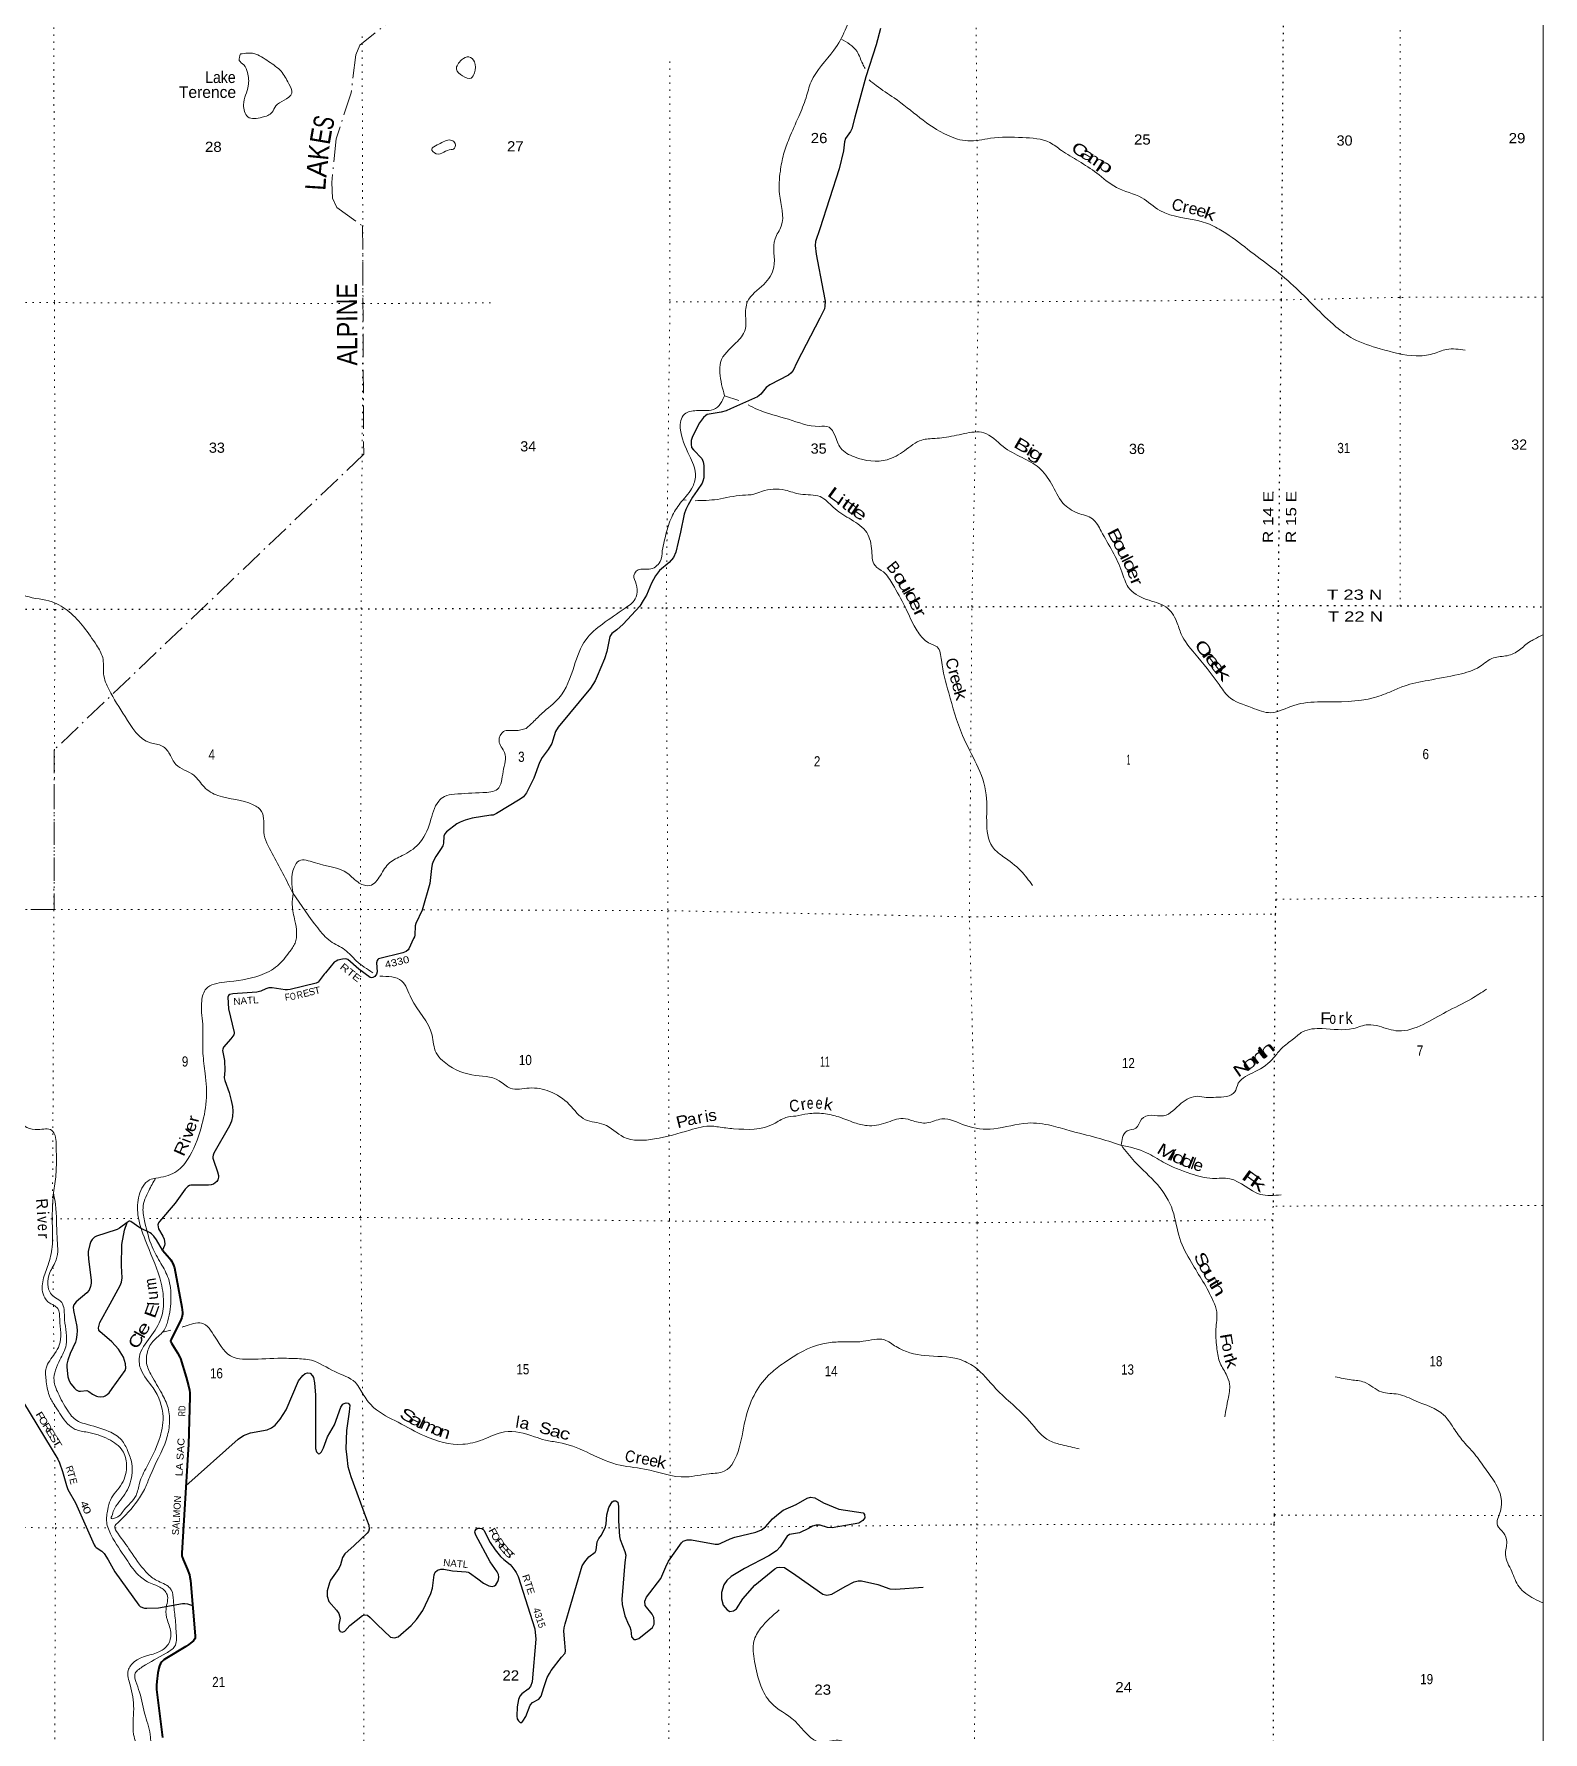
# Model space of a CAD drawing. Header units: feet. Extents: x -252966 to 4, y -183309 to 1368.
# Drawn here: x -25893 to 0, y -44032 to -14886 of the extents above; entities that cross this region are included whole.
import ezdxf
from ezdxf.enums import TextEntityAlignment as Align

# ---------------------------------------------------------------- set-up
doc = ezdxf.new("R2010")
doc.units = ezdxf.units.FT
doc.header["$LTSCALE"] = 80
doc.linetypes.add('DOT_DASHED', pattern=[7.7, 5, -1.2, 0.3, -1.2])
doc.linetypes.add('DOTTED', pattern=[1.5, 0.3, -1.2])
for name, color, linetype, lineweight in [('26', 7, 'Continuous', 40), ('27', 7, 'Continuous', 13), ('29', 7, 'Continuous', 25), ('30', 7, 'Continuous', 35), ('39', 7, 'Continuous', 13), ('4', 7, 'Continuous', 13), ('41', 7, 'Continuous', 13), ('44', 7, 'DOT_DASHED', 13), ('6', 7, 'DOTTED', 25), ('7', 7, 'DOTTED', 13)]:
    doc.layers.add(name, color=color, linetype=linetype, lineweight=lineweight)

msp = doc.modelspace()

# ---------------------------------------------------------------- linework, layer by layer
at = {"layer": '26'}
msp.add_lwpolyline([(-23688.01, -35763.44), (-23567.63, -35896.27), (-23544.92, -35925.1), (-23526.88, -35954.44), (-23516.74, -35977.62), (-23498.68, -36019.89), (-23484.02, -36064.72), (-23356.61, -36739.13), (-23346.13, -36833.91), (-23344.76, -36857.71), (-23349.27, -36885.92), (-23356.04, -36914.13), (-23370.08, -36944.22), (-23538.66, -37291.69), (-23545.49, -37305.69), (-23549.44, -37319.79), (-23549.44, -37326.56), (-23545.78, -37336.45), (-23535.72, -37356.15), (-23486.77, -37433.45), (-23427.97, -37522.99), (-23389.59, -37595.41), (-23381.33, -37618.36), (-23282.22, -37942.06), (-23242.48, -38089.66), (-23225.52, -38164.69), (-23218.75, -38209.82), (-23217.54, -38281.3), (-23241.22, -39098.15), (-23254.12, -39269.04), (-23356.77, -40964.23), (-23356.33, -40995.81), (-23355.2, -41011.61), (-23350.69, -41025.15), (-23334.4, -41069.27), (-23264.72, -41229.44), (-23225.52, -41334.33), (-23217.62, -41373.82), (-23209.78, -41429.62), (-23125.17, -42381.11), (-23129.1, -42415.87), (-23133.61, -42432.8), (-23143.76, -42449.73), (-23158.42, -42466.65), (-23177.15, -42484.93), (-23235.1, -42528.71), (-23288.99, -42563.6), (-23621.89, -42761.42), (-23663.06, -42789.93), (-23677.72, -42803.47), (-23699.15, -42826.04), (-23719.98, -42858.44), (-23737.49, -42893.74), (-23751.02, -42934.36), (-23757.79, -42962.57), (-23766.83, -43016.69), (-23787.37, -43163.29), (-23791.62, -43227.74), (-23789.72, -43304.16), (-23690.84, -44123.03)], dxfattribs=at)
at = {"layer": '29'}
for points in [[(-11366.38, -14790.13), (-11443.57, -15075.62), (-11619.98, -15620.56), (-11805.99, -16316.18), (-11858, -16514.22), (-11885.28, -16561.51), (-11968.88, -16680.31), (-11983.66, -16737.32), (-12004.3, -16893.34), (-12077.44, -17198.9), (-12411.14, -18229.46)], [(-12411.14, -18229.46), (-12481.79, -18447.65), (-12490.37, -18518.06), (-12469.26, -18664.53), (-12349.83, -19292.76), (-12320.11, -19471.29), (-12323.19, -19557.79), (-12330.25, -19603.12), (-12408.56, -19766.99), (-12806.16, -20523.63), (-12869.39, -20661.83), (-12905.87, -20710.5), (-12949.43, -20745.08), (-13268.67, -20907.23), (-13330.43, -20955.34), (-13418.66, -21069.49), (-13477.84, -21116.55), (-13940.75, -21319.07), (-14018.61, -21353.43), (-14102.4, -21377.9), (-14340.01, -21418.93), (-14363.17, -21434.56), (-14407.76, -21467.01), (-14471.49, -21557.99), (-14596.75, -21793.44), (-14618.55, -21864.53), (-14618.55, -21929.43), (-14610.44, -21982.16), (-14578.19, -22024.36), (-14434, -22170.46), (-14409.79, -22227.57), (-14399.74, -22290.84), (-14401.68, -22503.4), (-14413.84, -22564.24), (-14428.93, -22598.25), (-14512.51, -22723.08), (-14596.12, -22837.87), (-14669.69, -22970.7), (-14707.73, -23048.97), (-14735.21, -23129.61), (-14800.35, -23439.16), (-14877.98, -23783.17), (-14921.11, -23873.43)], [(-14921.11, -23873.43), (-14992.8, -23958.05), (-15158.25, -24095.22), (-15230.65, -24184.74), (-15299.54, -24310.64), (-15382.91, -24519.83), (-15439.42, -24612.68), (-15498.3, -24705.03), (-15781.17, -25015.36), (-15892.78, -25114.18), (-15976.54, -25178.54), (-16012.34, -25229.1), (-16065.63, -25484.38), (-16102.2, -25612.57), (-16230.35, -25910.78), (-16264.35, -25989.81), (-16345.69, -26116.06), (-16898.75, -26782.82), (-16943.09, -26857.35), (-16988.66, -27006.15), (-17008.19, -27066.76), (-17072.15, -27167.13), (-17174.4, -27306.08), (-17217.41, -27388.59), (-17316.61, -27658.09), (-17443.82, -27909.61), (-17496.66, -27977.4), (-17553.4, -28020.48), (-17954.73, -28265.4), (-18015.53, -28293.79), (-18052.09, -28297.44), (-18375.56, -28348.82), (-18495.89, -28381), (-18581.02, -28413.45), (-18638.99, -28442.16), (-18816.13, -28579.76), (-18844.51, -28616.27), (-18860.18, -28657.87), (-18864.78, -28774.47), (-18876.94, -28823.14), (-18915.54, -28883.03), (-18998.55, -29005.68), (-19038.9, -29078.3), (-19059.35, -29135.48), (-19074.52, -29208.98), (-19099.84, -29466.16), (-19234.52, -29924.59), (-19340.08, -30152.6), (-19351.7, -30194.16), (-19360.35, -30353.39), (-19366.43, -30383.81), (-19381.12, -30409.17), (-19463.14, -30590.22), (-19475.3, -30608.47), (-19505.7, -30632.81), (-19566.26, -30658.9), (-19981.49, -30760.82), (-19994.75, -30771.19), (-20006.91, -30791.48), (-20015.28, -30829.23), (-20006.9, -30983.86), (-20015.02, -31022.69), (-20045.42, -31061.22), (-20077.85, -31083.53), (-20102.18, -31089.62), (-20124.5, -31082.7), (-20320.62, -30940.8), (-20508.57, -30774.24), (-20544.79, -30762.85), (-20597.75, -30764.1), (-20676.79, -30782.35), (-20709.23, -30798.58), (-20740.4, -30819.8), (-20889.76, -31001.1), (-20911.95, -31025.8)], [(-20911.95, -31025.8), (-21000.08, -31140.32), (-21016.29, -31158.58), (-21049.12, -31178.43), (-21499.7, -31287.37), (-21542.26, -31295.48), (-21586.16, -31292.84), (-21805.75, -31256.95), (-21863.91, -31257.69), (-21917.23, -31273.17), (-22002.36, -31313.74), (-22069.47, -31330.74), (-22480.88, -31360.34), (-22532.38, -31373.57), (-22554.67, -31389.8), (-22568.63, -31416.89), (-22556.13, -31621.72), (-22459.24, -32023.07), (-22458.4, -32047.94), (-22464.48, -32066.2), (-22514.89, -32135.75), (-22638.79, -32277.12), (-22655, -32309.57), (-22658.21, -32333.1), (-22623.82, -32507.72), (-22621.39, -32678.44), (-22629.68, -32801.41), (-22620.96, -32849.16), (-22546.54, -33053.76), (-22509.09, -33191.83), (-22488.82, -33297.29), (-22481.81, -33376.9), (-22488.82, -33467.66), (-22505.03, -33544.73), (-22537.11, -33626.15), (-22809.58, -34099.14), (-22821.23, -34132.91), (-22825.29, -34157.25), (-22823.26, -34183.61), (-22815.28, -34217.66), (-22742.87, -34416.24), (-22730.03, -34477.7), (-22730.03, -34506.09), (-22738.13, -34556.8), (-22758.43, -34583.01), (-22813.13, -34625.75), (-22855.69, -34641.98), (-22900.09, -34645.78), (-23199.72, -34646.86), (-23226.6, -34652.12), (-23252.95, -34668.35), (-23297.43, -34713.5), (-23470.61, -34953.14), (-23741.48, -35267.44), (-23755.61, -35293.03), (-23765.74, -35325.48), (-23763.72, -35359.96), (-23755.15, -35394.03), (-23682.92, -35520.3), (-23660.35, -35574.95), (-23650.63, -35650.74), (-23652.24, -35678.38), (-23688.01, -35763.44)], [(-23688.01, -35763.44), (-23792.63, -35582.96), (-23836.68, -35522.21), (-23874.78, -35480.83), (-23899.52, -35463.4), (-24074.79, -35379.11), (-24231.92, -35268.69), (-24246.1, -35262.61), (-24258.85, -35263.28), (-24292.76, -35283.49)], [(-23286.81, -39808.81), (-22391.76, -39002.44), (-22295.74, -38941.27), (-22176.28, -38899.23), (-21894.77, -38845.99), (-21817.4, -38811.47), (-21756.59, -38766.85), (-21669.5, -38664.41), (-21566.04, -38501.35), (-21355.55, -38004.49), (-21282.31, -37910.95), (-21237.72, -37878.5), (-21202.09, -37865.35), (-21152.59, -37874.45), (-21112.05, -37919.07), (-21099.89, -37947.46), (-21079.81, -38037.64), (-21063.3, -38248.47), (-21061.37, -39014.31)], [(-26189.09, -38188.62), (-25483.05, -39349.01), (-25456.63, -39410.79), (-25402.62, -39557.61), (-25338.09, -39800.41), (-25314.75, -39869.16), (-25179.54, -40099.1), (-24858.71, -40820.39), (-24841.48, -40849.79), (-24826.05, -40865.08), (-24728.01, -40929), (-24712.77, -40944.11), (-24688.45, -40970.47), (-24617.78, -41075.23), (-24507.39, -41283.72), (-24094.46, -41854.66), (-24072.29, -41875.05), (-24029.72, -41895.33), (-23997.29, -41903.44), (-23954.51, -41906.37), (-23756.77, -41899.63), (-23345.67, -41825.36), (-23303.51, -41827.7), (-23260.54, -41833.48), (-23171.5, -41860.15)], [(-21061.37, -39014.31), (-21060.99, -39166.36), (-21043.14, -39221.16), (-21010.83, -39254.55), (-20986.38, -39249.56), (-20962.06, -39225.22), (-20927.19, -39155.83), (-20855.76, -38964.77), (-20738.42, -38757.47), (-20625.32, -38457.79), (-20593.17, -38405.83), (-20568.85, -38393.66), (-20536.42, -38381.49), (-20501.65, -38385.04), (-20471.56, -38422.06), (-20487.29, -38535.62), (-20528.43, -38859.14), (-20540.47, -39168.43), (-20527.29, -39313.06), (-20508.04, -39472.66), (-20456.53, -39648.23), (-20185.66, -40379.22)], [(-18279.03, -41403.47), (-18178.75, -41475.81), (-18089.98, -41523.16), (-18058.57, -41530.26), (-18030.8, -41531.51), (-17991.69, -41520.12), (-17968.37, -41502.88), (-17935.12, -41448.82), (-17920.75, -41412.63), (-17919.73, -41373.07), (-17924.8, -41327.44), (-17943.53, -41284.15), (-18063.82, -41109.84), (-18312.66, -40652.8), (-18329.16, -40602.37), (-18325.11, -40578.03), (-18306.92, -40552.35), (-18276.46, -40533.41), (-18244.03, -40531.38), (-18211.6, -40537.47), (-18191.07, -40549.92), (-18177.15, -40567.89), (-18064.65, -40780.45), (-17980.54, -40902.54), (-17888.27, -41016.82), (-17830.55, -41068.85), (-17725.16, -41156.07), (-17694.08, -41188.85), (-17644.08, -41257.47), (-17621.79, -41296.01), (-17587.77, -41365.22), (-17297.87, -42259.97), (-17283.44, -42440.69), (-17343.53, -43167.99), (-17375.29, -43248.44), (-17414.03, -43294.79), (-17522.78, -43377.52), (-17555.91, -43416.48), (-17580.23, -43473.27), (-17604.13, -43596.74), (-17608.61, -43761.28), (-17601.61, -43803.61), (-17580.23, -43842.4), (-17549.51, -43867.7), (-17523.48, -43866.74), (-17503.21, -43846.46), (-17455.89, -43762.91), (-17380.47, -43571.83), (-17341.06, -43526.01), (-17230.91, -43468.86), (-17191.08, -43416.48), (-17147.52, -43269.71), (-17085.68, -43096.03), (-17050.25, -43028.34), (-17020.82, -42974.34), (-16841.21, -42746.39), (-16781.65, -42678.22), (-16775.56, -42639.71), (-16785.91, -42499.15), (-16800.38, -42302.36), (-16797.86, -42244.19), (-16777.6, -42175.23), (-16485.6, -41180.47), (-16441.14, -41112.46), (-16370.13, -41025.4), (-16262.78, -40942.09), (-16248.58, -40908.47), (-16226.95, -40769.8), (-16201.97, -40710.87), (-16157.33, -40655.07), (-16087.78, -40510.2), (-16076.31, -40459.38), (-16062.33, -40303.23), (-16031.72, -40179.49), (-15974.96, -40082.14), (-15942.53, -40065.91), (-15907.12, -40065.67), (-15877.68, -40086.19), (-15862.93, -40161.92), (-15866.31, -40408.98), (-15845.25, -40674.37), (-15833.54, -40728.21), (-15753.13, -40930.78), (-15739.85, -40998.88), (-15752.65, -41123.6), (-15799.78, -41690.06)], [(-15051.33, -41197.4), (-15004.1, -41098.26), (-14785.2, -40785.92), (-14752.81, -40758.46), (-14687.91, -40733.19), (-14611.05, -40733.85), (-14205.51, -40806.2), (-14148.76, -40806.2), (-14109.52, -40792.3), (-13947.92, -40715.39), (-13865, -40684.51), (-13506.24, -40601.36), (-13408.97, -40562.81), (-13340.04, -40508.06), (-13221.67, -40375.34), (-13121.13, -40284.96), (-13038.28, -40226.05), (-12812.8, -40128.82), (-12626.58, -40017.24), (-12567.43, -39999.39), (-12492.81, -40013.18), (-12343.46, -40099.01), (-12085.51, -40206.54), (-11665.87, -40267.29), (-11641.52, -40297.13), (-11635.69, -40353.55), (-11669.9, -40402.6), (-11741.32, -40448.33), (-12196.88, -40528.34), (-12278.48, -40518.56), (-12403.62, -40479.67), (-12472.34, -40479.09), (-12533.34, -40495.89), (-12602.04, -40535.79), (-12755.65, -40612.67), (-12931.36, -40643.43), (-12967.09, -40670.32), (-13088.64, -40852.89), (-13153.56, -40921.81), (-13284, -41010.26), (-13700.94, -41222.65), (-13932.31, -41362.08), (-14004.85, -41428.86), (-14057.79, -41505.13), (-14094.03, -41635.74), (-14099.14, -41744.3), (-14065.65, -41854.78), (-14000.78, -41936.76), (-13954.17, -41962.28), (-13888.87, -41954.43), (-13838.64, -41915.63), (-13729.59, -41744.97), (-13524.43, -41513.25), (-13183.57, -41228.82), (-13143.43, -41207.79), (-13096.81, -41201.7), (-13015.83, -41210.14), (-12819.74, -41342), (-12357.5, -41665.71), (-12288.09, -41682.39), (-12201.69, -41667.16), (-11976.31, -41531.77), (-11821.91, -41455.23), (-11753, -41434.95), (-11694.9, -41434.35), (-11411.09, -41499.61), (-11205.74, -41576.92), (-11113.25, -41580.88), (-10633.94, -41545.01)], [(-20185.66, -40379.22), (-20148.82, -40478.65), (-20141.18, -40549.63), (-20151.31, -40588.17), (-20176.43, -40619.35), (-20397.63, -40829.03), (-20560.74, -40973.52), (-20598.86, -41034.63), (-20633.7, -41160.12), (-20662.31, -41223.65), (-20803.96, -41423.78), (-20823.48, -41473.29), (-20860.71, -41610.37), (-20864.77, -41699.61), (-20832.67, -41788.66), (-20700.45, -41942.84), (-20662.08, -41999.79), (-20642.18, -42077.2), (-20659.87, -42193.76), (-20662.08, -42267.51), (-20637.61, -42308.17), (-20601.27, -42320.24), (-20560.74, -42299.96), (-20476.07, -42205.15), (-20254.78, -42031.62), (-20224.28, -42020.07), (-20171.58, -42028.18), (-20124.86, -42063.29), (-20004.7, -42187.38), (-19774.44, -42401.46), (-19705.4, -42417.59), (-19642.61, -42398.98), (-19419.39, -42201.34), (-19332.46, -42101.2), (-19218.28, -41945.53), (-19083.18, -41655.82), (-19056.8, -41561.7), (-19028.05, -41336.26), (-19008.16, -41285.86), (-18967.62, -41253.41), (-18910.87, -41237.19), (-18860.51, -41235.23), (-18712.62, -41264.83), (-18476.88, -41280.05), (-18444.69, -41287.91), (-18422.39, -41300.06), (-18279.03, -41403.47)], [(-15799.78, -41690.06), (-15804.71, -41749.31), (-15798.78, -41842.82), (-15752.34, -42039.49), (-15690.05, -42187.89), (-15668.91, -42225.94), (-15649.86, -42284.16), (-15639.58, -42398.6), (-15600, -42440.92), (-15567.57, -42444.98), (-15517.66, -42426.28), (-15278.43, -42238.63), (-15251.38, -42181.32), (-15251.38, -42132.64), (-15259.48, -42063.68), (-15285, -42007.67), (-15407.22, -41861.49), (-15413.53, -41787.85), (-15385.61, -41718.81), (-15138.72, -41396.55), (-15051.33, -41197.4)]]:
    msp.add_lwpolyline(points, dxfattribs=at)
msp.add_lwpolyline([(-24292.76, -35283.49), (-24423.96, -35381.76), (-24463.48, -35404.07), (-24484.2, -35412.73), (-24819.51, -35518.38), (-24857.7, -35539.96), (-24892.16, -35576.47), (-24916.48, -35615), (-24937.01, -35661.41), (-24963.1, -35783.34), (-24965.13, -35817.82), (-24960.34, -35916.57), (-24911.5, -36273.91), (-24912.42, -36328.93), (-24924.58, -36385.72), (-24944.85, -36446.56), (-24986.85, -36493.11), (-25171.85, -36645.32), (-25208.06, -36698.78), (-25220.5, -36738.62), (-25217.8, -36799.24), (-25157.18, -37072.18), (-25151.58, -37148.31), (-25155.64, -37213.21), (-25167.8, -37294.34), (-25178.49, -37339.39), (-25273.88, -37532.55), (-25313.73, -37647.24), (-25329.95, -37720.26), (-25329.21, -37771.77), (-25312.72, -37934.23), (-25289.41, -38004.2), (-25258.59, -38054.71), (-25198.2, -38131.98), (-25166.78, -38159.36), (-25122.44, -38178.75), (-25095.84, -38183.7), (-24986.63, -38172.24), (-24954.98, -38184.71), (-24886.6, -38232.13), (-24820.19, -38264.83), (-24795.87, -38274.97), (-24756.65, -38277.86), (-24695.54, -38273.95), (-24670.2, -38262.8), (-24634.74, -38237.45), (-24601.29, -38208.04), (-24549.26, -38136.51), (-24330.31, -37826.41), (-24316.52, -37785.16), (-24320.57, -37712.14), (-24358.85, -37599.55), (-24444.21, -37462.68), (-24557.27, -37333.13), (-24765.46, -37155.13), (-24778.64, -37136.14), (-24786.75, -37091.52), (-24761.85, -37002.47), (-24588.87, -36684.5), (-24413.81, -36369.49), (-24392.06, -36308.19), (-24381.38, -36235.63), (-24392.75, -36031.02), (-24383.69, -35663.43), (-24338.37, -35416.22)], close=True, dxfattribs=at)
at = {"layer": '39'}
for p, q in [((-14044.92, -21096.03), (-13798.15, -21177.86)), ((-14756.27, -22883.36), (-14701.1, -22887.26)), ((-23682.54, -37170.67), (-23542.54, -37132.42))]:
    msp.add_line(p, q, dxfattribs=at)
for points in [[(-14064.67, 0.05), (-14125.17, -198.76), (-14112.77, -353.75), (-13900.86, -753.94), (-13659.39, -892.35), (-13464.16, -1024.81), (-13317.01, -1223.82), (-13169.97, -1374.5), (-13193.48, -1648.35), (-13231.35, -1791.37), (-13118.72, -1831.4), (-13014.21, -1833.19), (-12931.21, -2106.82), (-12995.12, -2286.13), (-12998.88, -2404.92), (-12925.94, -2674.54), (-12961.25, -3067.2), (-13030.73, -3453.89), (-12931.76, -3679.16), (-12698.43, -3769.27), (-12429.1, -3784.81), (-12181.77, -3846.7), (-12050.99, -3912.87), (-12004.55, -4009.41), (-11985.77, -4323.43), (-11934.82, -4643.43), (-11817.78, -4862.63), (-11780.93, -5166.55), (-11806.49, -5424.3), (-11633.27, -5599.09), (-11522.44, -5731.73), (-11391.52, -5862.32), (-11311, -5922.55), (-11387.2, -5999.21), (-11469.4, -6087.96), (-11414.5, -6379.77), (-11273.21, -6657.3), (-11061.92, -6779.66), (-11039.51, -6916.52), (-11133.51, -7120.05), (-11245.54, -7355.84), (-11448.12, -7535.44), (-11516.11, -7692.61), (-11483.05, -8101.23), (-11311.03, -8642.43), (-11209.75, -9004.61), (-11022.23, -9284.05), (-10858.61, -9662.2), (-10709.2, -9975.95), (-10783.08, -10193.54), (-11025.74, -10425.57), (-11143.9, -10613.05), (-11161.58, -10796.29), (-10977.63, -11279.08), (-10930.88, -11518.56), (-11163.11, -11925.72), (-11357.54, -12159.66), (-11690.68, -12373.77), (-11818.74, -12629.72), (-11776.2, -12782.63), (-11665.08, -13046.13), (-11676.95, -13130.72), (-11658.55, -13275.63), (-11708.26, -13515.31), (-11687.66, -13744.78), (-11765.09, -14175.77), (-11974.68, -14820.45), (-12166.86, -15165.12), (-12559.57, -15707.5), (-12645.38, -15981.48), (-12771.28, -16301.85), (-12935.25, -16680.68), (-13031.12, -16950.66), (-13086.75, -17240.68), (-13101.96, -17635.31), (-13070.6, -18186.87), (-13176.64, -18400.5), (-13197.67, -18889.76), (-13369.85, -19186.07), (-13650.56, -19480.59), (-13682.16, -19732.31), (-13691.7, -19963.85), (-13847.96, -20189.66), (-14112.51, -20522.4), (-14124.17, -20701.6), (-14044.92, -21096.03)], [(-12049.07, -14967.81), (-11770.89, -15188.45), (-11673.96, -15399.63), (-11630.35, -15478.74)], [(-22347.94, -15228.73), (-22118.85, -15222.21), (-21867.33, -15358.58), (-21651.92, -15527.24), (-21520.82, -15740.37), (-21470.22, -15901.33), (-21600.59, -16022.39), (-21743.06, -16119.33), (-21809.14, -16230.19), (-21979.77, -16317.12), (-22222.97, -16309.58), (-22297.79, -16100.36), (-22216.1, -15776.05), (-22228.67, -15546.57), (-22293.26, -15417.86), (-22369.81, -15339.5), (-22347.94, -15228.73)], [(-18333.82, -15552.5), (-18334.23, -15367.28), (-18430.9, -15276.89), (-18555.38, -15331.51), (-18643.45, -15492.75), (-18538.7, -15605.28), (-18393.92, -15643.22), (-18333.82, -15552.5)], [(-11561.74, -15675.24), (-11440.01, -15773.6), (-11134.07, -15984.35), (-10220.24, -16624.66), (-9872.35, -16720.57), (-9482.56, -16677.47), (-8931.93, -16664.24), (-8461.46, -16751.84), (-8264.21, -16884.3), (-7966.37, -17070.91), (-7658.43, -17273.6), (-7320.25, -17520.52), (-6885.76, -17698.79), (-6575.79, -17915.57), (-5829.74, -18115.33), (-5556.16, -18235.55), (-5119.37, -18542.66), (-4281.86, -19207.29), (-3552.79, -19910.39), (-3256.91, -20117.14), (-2792.29, -20289.3), (-2179.05, -20410.83), (-1895.76, -20378.02), (-1652.75, -20301.01), (-1335.19, -20314.43)], [(-18922.01, -16763.69), (-18721.15, -16712.94), (-18666.77, -16767.18), (-18694.69, -16863.88), (-18732.87, -16867.98), (-18863.4, -16914.56), (-18993.97, -16941.01), (-19066.5, -16858.62), (-19030.41, -16822.3), (-18922.01, -16763.69)], [(-15112.25, -23753.74), (-15038.6, -23431.46), (-14934.73, -23145.36), (-14782.5, -22913.52), (-14590.14, -22655.43), (-14542.38, -22437.9), (-14645.57, -22126.06), (-14803.37, -21653.28), (-14793.61, -21520.38), (-14731.55, -21413.55), (-14524.68, -21350.71), (-14199.19, -21313.79), (-14090.93, -21194.78), (-14044.92, -21096.03)], [(-13636.85, -21251.8), (-13479.67, -21330.4), (-12946.72, -21500.41), (-12417.9, -21622.11), (-12251.06, -21637.86), (-12154.3, -21770.53), (-12051.31, -21995.8), (-11813.83, -22146.3), (-11255.02, -22193.44), (-10955.92, -22039.81), (-10658.88, -21855.98), (-10431.85, -21827.32), (-10281.15, -21812.91), (-9929.6, -21745.74), (-9596.02, -21730.95), (-9265.91, -21965.81), (-8935.89, -22158.39), (-8648.11, -22332.93), (-8436.49, -22606.29), (-8236.8, -22938.06), (-7983.19, -23110.67), (-7731.76, -23208.79), (-7580.56, -23421.87), (-7225.31, -24119.72), (-7116.22, -24379.2), (-6804.24, -24591.95), (-6474.37, -24718.1), (-6286.91, -24971.37), (-6208.05, -25186.62), (-5978.22, -25516.31), (-5559.02, -26050.96), (-5397.79, -26255.97), (-4991.39, -26452.42), (-4669.65, -26536.3), (-4276.03, -26410.65), (-3807.89, -26351.29), (-2889.62, -26274.87), (-2594.43, -26165.54), (-2383.61, -26078.53), (-1971.83, -25981.03), (-1449.53, -25879.27), (-1082.05, -25743.62), (-849.25, -25594.15), (-614.19, -25557.42), (-405.4, -25458.33), (-222.83, -25315.01), (-148.56, -25274.59), (-1.86, -25198.44)], [(-29151.75, -22174.62), (-28990.69, -22232.62), (-28715.27, -22272.31), (-28514, -22408.79), (-28280.11, -22756.59), (-27977.93, -23084.12), (-27373.86, -23604.28), (-26756.08, -23967.38), (-26590.99, -24101.92), (-26309.03, -24373.12), (-26033.34, -24533.6), (-25580.94, -24633.31), (-25291.16, -24803.83), (-24819.62, -25378.63), (-24714.65, -25589.8), (-24697.95, -25869.61), (-24604.9, -26143.21), (-24330.58, -26599.64), (-23895.48, -27053.72), (-23692.38, -27107.66), (-23565.46, -27244.29), (-23458.55, -27423.25), (-23150.65, -27609.83), (-22973.36, -27810.78), (-22735.88, -27959.27), (-22130.61, -28115.03), (-21987.67, -28231.5), (-21948.7, -28587.76), (-21805.2, -28951.86), (-21447.97, -29639.64)], [(-14550.74, -22897.23), (-14167.61, -22873.98), (-13735.68, -22802.61), (-13538.77, -22786.1), (-13408.24, -22737.5), (-13004.33, -22716.53), (-12742.92, -22784.43), (-12403.18, -22828.01), (-12177.69, -23010.74), (-11907.97, -23199.42), (-11628.15, -23412.24), (-11520.96, -23720.04), (-11462.04, -24011.83), (-11319.11, -24120.25), (-11157.85, -24335.33), (-10948.01, -24715.39), (-10790.52, -25045.23), (-10641.33, -25258.32), (-10542.68, -25338.65), (-10395.82, -25406.79), (-10322.96, -25636.15), (-10197.13, -26193.55), (-9960.38, -26927.89), (-9554.17, -27947.75), (-9409.42, -28883.6), (-9266.47, -29002.09), (-8960.44, -29251.09), (-8760.93, -29500.31)], [(-17449.44, -26805.35), (-17334.53, -26701.75), (-17176.1, -26546.4), (-16887.28, -26286.09), (-16625.21, -25737.94), (-16421.23, -25278.49), (-16138.45, -25014.16), (-15751.17, -24743.58), (-15578.68, -24584.17), (-15587.46, -24249.99), (-15601.6, -24215.79), (-15525.52, -24084.77), (-15336.63, -24074.31), (-15148.88, -23943.03), (-15112.25, -23753.74)], [(-21448.07, -29641.04), (-21430.86, -29194.68), (-21342.69, -29077.72), (-21083.37, -29109.39), (-20510.19, -29295.42), (-20310.86, -29460.09), (-20131.9, -29504.01), (-19949.4, -29330.48), (-19793.12, -29114.74), (-19574.34, -28989.46), (-19295.42, -28793.59), (-19095.28, -28412.67), (-18949.36, -28056.02), (-18851.06, -27975.28), (-18678.31, -27936.67), (-18192.03, -27907.47), (-17938.93, -27850.57), (-17843.13, -27546.37), (-17819.73, -27220.17), (-17912.63, -27017.03), (-17834.6, -26859.83), (-17631.65, -26843.3), (-17449.44, -26805.35)], [(-21447.97, -29639.64), (-21461.61, -29830.92), (-21414.78, -30108.65), (-21413.94, -30489.15), (-21512.06, -30648.41), (-21714.54, -30878.34), (-22015.63, -31046.07), (-22624.31, -31162.1), (-22937.58, -31273.48), (-23015.51, -31481.01), (-22998.55, -31879.6), (-22993.42, -32382.9), (-22956.48, -32731.11), (-22937.36, -33200.16), (-23026.77, -33663.39), (-23258.7, -34207.45), (-23475.26, -34427.35), (-23800.62, -34524.66)], [(-21448.04, -29640.56), (-21024.62, -30230.64), (-20805.06, -30457.68), (-20557.54, -30606.14), (-20362.19, -30792.96), (-20077.63, -30998.93)], [(-19960.89, -31060.12), (-19587.69, -31137.62), (-19422.23, -31435.23), (-19061.09, -32070.66), (-18994.11, -32372.5), (-18883.27, -32507.16), (-18378.3, -32751.72), (-17909.81, -32853.41), (-17720.61, -32981.86), (-17395.04, -32979.16), (-17047.24, -33036.82), (-16709.11, -33259.58), (-16429.18, -33522.73), (-16115.49, -33602.6), (-15775.37, -33819.32), (-15244.73, -33852.43), (-14640.14, -33700.17), (-14252.41, -33632.92), (-14149.89, -33646.8), (-13888.56, -33676.45), (-13199.41, -33594.48), (-12990.64, -33485.32), (-12819.87, -33458.79), (-12614.96, -33420.11), (-12347.68, -33417.54), (-12082.27, -33475.37), (-11812.75, -33573.45), (-11595.59, -33623.33), (-11278.16, -33576.36), (-10980.89, -33501.25), (-10807.96, -33541.15), (-10570.74, -33576.89), (-10315.65, -33507.9), (-9909.44, -33621.81), (-9424.98, -33677.16), (-8842.37, -33579.31), (-8438.33, -33622.75), (-8130.65, -33708.68), (-7654.07, -33832.5), (-7249.85, -33956.47)], [(-7239.34, -33959.56), (-7213.96, -33827.55), (-7137.84, -33714.65), (-6985.2, -33668.02), (-6891.08, -33514.82), (-6724.43, -33446.02), (-6509.37, -33453.62), (-6206.37, -33239.59), (-5923.27, -33120.21), (-5780.54, -33138.03), (-5613.73, -33137.68), (-5290.37, -33046.41), (-5228.4, -32897.3), (-4937.43, -32697.38), (-4618.42, -32455.12), (-4486.12, -32299.82), (-4279.49, -32132.29), (-4127.01, -32015.2), (-3787.49, -31958.12), (-3254.92, -31957.01), (-3001.84, -31892.05), (-2812.87, -31917.83), (-2483.1, -31997.67), (-2059.29, -31886.05), (-1659.83, -31671.81), (-1228.24, -31445.42), (-971.35, -31283.82)], [(-31125.3, -31536.53), (-30651.81, -31760.75), (-30408.24, -31939.42), (-30199.01, -32041.65), (-29854.89, -32250.31), (-29651.67, -32356.59), (-29360.13, -32418.38), (-29022.31, -32502.23), (-28799.28, -32477.61), (-28674.48, -32567.94), (-28250.17, -32687.85), (-27743.47, -32799.53), (-27359.35, -32919.52), (-26932.94, -33079.68), (-26629.27, -33171.65), (-26397.94, -33265.79), (-26212.61, -33466.73), (-26015.24, -33653.55), (-25822.23, -33691.39), (-25589.07, -33705), (-25530.59, -33795.47), (-25514.22, -33926.3), (-25509.37, -34304.78), (-25532.79, -34620.9), (-25559.7, -34777.01)], [(-7249.85, -33956.47), (-6801.39, -34088.41), (-6517.66, -34250.88), (-6044.94, -34449.2), (-5670.96, -34528.95), (-5375.51, -34536.38), (-4852.4, -34803.05), (-4494.65, -34810.35)], [(-7234.77, -33960.91), (-7008.06, -34239.83), (-6617.3, -34635.62), (-6355.05, -35080), (-6233.41, -35562.92), (-6033.54, -35973.2), (-5658.27, -36636.79), (-5599.58, -36819.87), (-5613, -37115.84), (-5598.25, -37423.84), (-5551.48, -37673.38), (-5438.46, -37888.56), (-5377.79, -38061.57), (-5405.36, -38317.31), (-5458.95, -38621.43)], [(-25560.59, -34771.95), (-25523.96, -34979.24), (-25496.59, -35540.88), (-25511.82, -35925.44), (-25619.86, -36147.12), (-25653.57, -36352.54), (-25611.04, -36499.42), (-25522.44, -36577.75), (-25417.76, -36658.06), (-25377.3, -36778.77), (-25366.86, -36957.93), (-25341.79, -37386.7), (-25447.74, -37642.6), (-25549.45, -37999.16), (-25480.65, -38214.43), (-25319.22, -38508.02), (-25158.05, -38686.87), (-25027.31, -38738.94), (-24606.98, -38872.94), (-24389.61, -39019.45), (-24286.71, -39202.44), (-24215.88, -39423.75), (-24215.43, -39627.09), (-24333.3, -39947.44), (-24523.61, -40223.65), (-24559.57, -40324.39), (-24569.53, -40362.66), (-24509.24, -40362.54), (-24346.77, -40219.26), (-24142.32, -39971.2), (-24082.5, -39759.68), (-23958.51, -39481.6), (-23744.51, -39010.05), (-23679.04, -38623.37), (-23848.95, -38126.45), (-24056.64, -37814.84), (-24085.26, -37593.44), (-23899.11, -37252.81), (-23710.92, -36924.26), (-23671.44, -36604.07), (-23736.56, -36235.79), (-23985.19, -35586.03), (-24108.73, -35155.45), (-24087.37, -34817.19), (-23909.08, -34555.09), (-23800.62, -34524.66)], [(-23805.77, -34526.11), (-23924.75, -34740.34), (-24022.57, -35038.51), (-23989.87, -35286.07), (-23864.34, -35706.57), (-23715, -35988.11), (-23587.81, -36247.55), (-23542.87, -36577.63), (-23596.26, -36972.34), (-23672.24, -37151.68), (-23854.73, -37327.21), (-23952.75, -37536.79), (-23960.43, -37699.88), (-23875.54, -37915.12), (-23702.04, -38216.74), (-23592.96, -38470.18), (-23568.24, -38743.93), (-23621.92, -39007.78), (-23901.89, -39636.5), (-23983.84, -39840.01), (-24118, -40063.76), (-24460.82, -40444.98), (-24506.92, -40501.44), (-24456.42, -40620.12), (-24240.71, -40921.65), (-23972.63, -41281.46), (-23809.54, -41418.02), (-23592.24, -41530.31), (-23537.85, -41588.58), (-23501.26, -41775.73), (-23474.56, -42039.41), (-23451.79, -42339.34), (-23479.43, -42562.86), (-23623.88, -42675.91), (-24035.35, -42914.33), (-24161.67, -43043.44), (-24145.34, -43162.19), (-24082.62, -43349.29), (-23981.23, -43757.77), (-23894.02, -44119.97), (-23907.54, -44367.63), (-24021.43, -44669.85), (-24197.61, -44976.23), (-24341.7, -45252.35), (-24542.23, -45452.08), (-24762.84, -45657.89), (-24796.79, -45756.61), (-24758.43, -45838.86)], [(-25560.59, -34771.95), (-25578.85, -35133.7), (-25575.43, -35473.97), (-25579.99, -35706.91), (-25652.31, -36012.3), (-25736.15, -36270.17), (-25725.5, -36543.95), (-25620.71, -36670.57), (-25556.33, -36704.66), (-25485.85, -36764.91), (-25451.29, -36948.04), (-25458.34, -37392.98), (-25538.41, -37538.1), (-25684.58, -37784.02), (-25682.05, -38019.57), (-25619.17, -38283.17), (-25522.34, -38448.05), (-25316.7, -38739.54), (-25183.85, -38837.91), (-24976.74, -38885.8), (-24618.75, -39003.83), (-24373.12, -39204.64), (-24306.28, -39442.06), (-24383.94, -39768.37), (-24582.28, -40050.64), (-24626.13, -40211.79), (-24645.75, -40431.27), (-24566.88, -40654.58), (-24312.76, -41058.71), (-24066.89, -41368.23), (-23867.67, -41488.61), (-23734.9, -41542.69), (-23608.01, -41671.27), (-23627.56, -41920.95), (-23605.03, -42110.15), (-23544.22, -42347.58), (-23592.05, -42528.87), (-23738.49, -42649.98), (-24170.2, -42824.02), (-24276.37, -42977.25), (-24243.68, -43220.78), (-24182.48, -43633.37), (-24183.52, -44072.26), (-24118.59, -44355.99), (-24256.29, -44793.15), (-24350.56, -44877.9), (-24400.66, -44942.43), (-24390.45, -45016.9), (-24424.33, -45145.82), (-24654.93, -45381.85), (-24865.5, -45583.62), (-24897.45, -45676.29), (-24899.31, -45746.76), (-24844.11, -45839.26)], [(-23352.11, -37080.4), (-23300.63, -37066.34), (-23017.37, -37013.4), (-22785.73, -37252.49), (-22473.46, -37600.13), (-22256.33, -37633.9), (-21711.74, -37616.65), (-21408.26, -37622.06), (-21132.86, -37651.68), (-20730.49, -37846.12), (-20378.38, -38032.61), (-20231.17, -38257.79), (-20059.89, -38464.79), (-19645.34, -38715.58), (-19190.62, -38950.17), (-18535.14, -39093.75), (-18195.67, -39014.53), (-17818.14, -38878.85), (-17307.49, -38962.33), (-17118.44, -39022.34), (-16891.26, -39060.11), (-16414.6, -39224.2), (-15895.62, -39438.53), (-15419.14, -39520.07), (-14699.36, -39653.45), (-14309.6, -39598.28), (-14048.43, -39555.45), (-13794.08, -39154.28), (-13674.68, -38618.51), (-13510.8, -38203.44), (-13250.26, -37872.72), (-13023.56, -37695.08), (-12357.05, -37367.54), (-12097.87, -37336.8), (-11665.8, -37325.83), (-11300.09, -37300.9), (-11100.87, -37417.25), (-10606.15, -37569.22), (-10021.17, -37634.43), (-9757.62, -37762.73), (-9387, -38140.44), (-8815.02, -38690.87), (-8460.55, -39036.4), (-8251.4, -39102.4), (-7959.83, -39172.26)], [(-3569.33, -37932.96), (-3289.86, -37986.74), (-3064.68, -38028.54), (-2770.89, -38195.03), (-2485.42, -38234.69), (-2189.75, -38346.81), (-1702.86, -38591.41), (-1553.71, -38784.37), (-1390.41, -39015.55), (-1174.84, -39258.7), (-989.38, -39516.01), (-807.93, -39777.35), (-730.54, -40238.22), (-782.25, -40485.95), (-679.47, -40612.57), (-622.86, -40765.46), (-644.48, -40986.96), (-537.33, -41274.63), (-410.13, -41540.11), (-156.47, -41740.9), (-2.06, -41815.87)], [(-13104.64, -41937.15), (-13425.5, -42251.89), (-13541.58, -42471.58), (-13528.76, -42819.84), (-13421.31, -43240.38), (-13251.87, -43525.91), (-12835.15, -43845.14), (-12388.19, -44208.6), (-12094.86, -44171.75), (-11716.31, -44499.11), (-11238.94, -44981.29), (-10803.88, -45417.25), (-10431.41, -45850.57)]]:
    msp.add_spline(points, degree=3, dxfattribs=at)
at = {"layer": '4'}
msp.add_line((0, -0.01), (0, -183308.59), dxfattribs=at)
at = {"layer": '44'}
msp.add_lwpolyline([(-19068.97, -14103.66), (-20304.39, -15075.85), (-20368.56, -15247.1), (-20451.59, -15894.74), (-20708.7, -16684.25), (-20783.7, -17436.38), (-20772.68, -17706.86), (-20696.57, -17866.92), (-20253.52, -18185.06), (-20235.54, -22100.78), (-25545.62, -27174.77), (-25549.2, -29911.97), (-29610.73, -29937.96)], dxfattribs=at)
at = {"layer": '6'}
for points in [[(-4467.2, 0.45), (-4481.32, -3490.33), (-4483.03, -3625.22), (-4489.67, -8815.37), (-4485.4, -8930.12), (-4461.96, -14092.02), (-4455.8, -14148.38), (-4492.34, -19451.33), (-4547.1, -24695.94), (-4584.21, -29739.19), (-4593.71, -29990.86), (-4632.89, -35003.91), (-4640.41, -35241.49), (-4611.15, -40306.75), (-4616.84, -40463.79), (-4637.64, -45609.68), (-4637.44, -45704.3), (-4632.83, -45851.21)], [(-31113.01, -24753.5), (-30838.17, -24718.82), (-25534.43, -24762.06), (-20279.03, -24755.08), (-15045.78, -24734.05), (-10910.93, -24720.62)], [(-10595.9, -24719.59), (-9800.45, -24717.01), (-4547.1, -24695.94), (-2448.95, -24699.59), (0, -24718.28)]]:
    msp.add_lwpolyline(points, dxfattribs=at)
at = {"layer": '7'}
for p, q in [((-4584.21, -29739.19), (0, -29692.03)), ((-25577.71, -35224.97), (-25611.39, -35225.03)), ((-24095.67, -35217.36), (-25497.81, -35224.57)), ((0, -34996.21), (-4632.89, -35003.91)), ((-25567.21, -36058.57), (-25562.23, -36549.66)), ((-25560.58, -36711.7), (-25551.94, -37563.52)), ((-25543.23, -38422.27), (-25539.48, -38791.6)), ((-4611.15, -40306.75), (0, -40315.52)), ((-24506, -40527.54), (-23572.41, -40527.36))]:
    msp.add_line(p, q, dxfattribs=at)
for points in [[(-25630.31, 14.54), (-25685.31, -3732.06), (-25611.33, -9026.73), (-25555.5, -14293.25), (-25540.01, -19497.45), (-25534.43, -24762.06), (-25551.19, -29920.02), (-25575.67, -35224.97), (-25571.13, -35672.55)], [(-9743.43, -45849.57), (-9772.25, -45709.02), (-9715.46, -40474.47), (-9706.8, -35290.36), (-9842.94, -30058.23), (-9800.45, -24717.01), (-9689.4, -19486.38), (-9733.17, -14215.81), (-9770.93, -8939.18), (-9794.66, -3648.43), (-9826.34, 2.14)], [(-2462.5, 0.14), (-2439.44, -3494.1), (-2433.78, -8792.94), (-2448.2, -14101.89), (-2452.58, -19404.78), (-2448.95, -24699.59)], [(-20288.49, -30646.99), (-20291.78, -29913.03), (-20279.03, -24755.08), (-20247.36, -19513.2), (-20263.05, -14923.14)], [(-14982.04, -15358.25), (-14980.98, -19485.39), (-15045.78, -24734.05), (-15016.22, -29934.19), (-14990.44, -35245.06), (-14976.79, -40525.77), (-15009.52, -45732.08), (-14986.09, -45846.74)], [(-20643.37, -19512.01), (-25533.98, -19497.44), (-30791.44, -19478.26), (-31105.78, -19490.81)], [(-18057.82, -19501.9), (-20245.08, -19513.2), (-20288.45, -19513.07)], [(0, -19404.79), (-2464.64, -19406.82), (-4492.34, -19451.33), (-9689.4, -19486.38), (-14980.98, -19485.39)], [(-31120.17, -29958.45), (-30834.71, -29933.11), (-25549.2, -29911.97), (-20291.78, -29913.03), (-15016.22, -29934.19), (-9838.96, -30040.1), (-4593.71, -29990.86)], [(-20204.96, -45842.64), (-20234.75, -45749.07), (-20232.19, -40528.73), (-20288.16, -35197.78), (-20288.49, -30646.99)], [(-4640.41, -35241.49), (-9706.8, -35290.36), (-14992.42, -35261.17), (-20288.16, -35197.78), (-24002.07, -35216.88)], [(-25536.83, -39127.29), (-25525.79, -40527.74), (-25542.41, -45750.12), (-25501.88, -45837.32)], [(-31134.64, -40474.96), (-30861.72, -40468.46), (-25525.79, -40527.74), (-24622.41, -40527.57)], [(-23353.28, -40527.32), (-20236.22, -40526.72), (-14986.84, -40525.79), (-9715.46, -40474.47), (-4616.84, -40463.79)]]:
    msp.add_lwpolyline(points, dxfattribs=at)

# ---------------------------------------------------------------- texts
at = {"layer": '27'}
for s, rotation, width, p in [('RD', 88.339, 0.8, (-23297.28, -38616.25)), ('LA SAC', 86.535, 1.15, (-23347, -39644.72))]:
    msp.add_text(s, height=120, rotation=rotation, dxfattribs=dict(at, width=width)).set_placement(p)
msp.add_text('SALMON', height=120, rotation=86.535, dxfattribs=at).set_placement((-23408.23, -40655.89))
at = {"layer": '30'}
for s, rotation, width, p in [('RTE', 321.453, 1.25, (-20497.12, -31042.69)), ('4330', 13.791, 1.2, (-19650.09, -30873.28)), ('NATL', 4.115, 1.05, (-22252.82, -31537.03)), ('F', 6.718, 0.85, (-21538.87, -31477.25)), ('O', 9.592, 0.8, (-21441.15, -31462.51)), ('R', 13.592, 0.9, (-21319.5, -31434.91)), ('T', 13.592, 1.1, (-21018, -31361.23)), ('F', 301.318, 1.45, (-25835.86, -38634.51)), ('O', 301.318, 1.2, (-25780.93, -38723.31)), ('R', 301.318, 1.25, (-25716.44, -38830.75)), ('E', 301.318, 1.4, (-25657.23, -38928.07)), ('S', 301.318, 1.4, (-25600.72, -39020.95)), ('T', 301.318, 1.55, (-25544.09, -39108.51)), ('T', 284.884, 1.15, (-25308.67, -39629.51)), ('4', 293.98, 1.35, (-25080.57, -40149.39)), ('0', 293.98, 1.45, (-25038.32, -40249.4)), ('F', 297.891, 1.35, (-18068.17, -40624.82)), ('O', 297.891, 1.15, (-18023.21, -40706.83)), ('R', 304.564, 1.35, (-17947.97, -40815.69)), ('E', 308.918, 1.6, (-17872.45, -40918.81)), ('NATL', 354.806, 1.05, (-18661.56, -41198.85)), ('S', 312.968, 1.75, (-17798.17, -41000.7)), ('RTE', 287.952, 1.1, (-17463.81, -41515.34))]:
    msp.add_text(s, height=120, rotation=rotation, dxfattribs=dict(at, width=width)).set_placement(p, align=Align.CENTER)
for s, rotation, p in [('E', 13.592, (-21208.77, -31408.14)), ('S', 13.592, (-21113.23, -31382.59)), ('R', 290.197, (-25334.16, -39540.96)), ('E', 284.884, (-25274.87, -39741.42)), ('T', 316.389, (-17755.62, -41036.16)), ('4315', 287.952, (-17279.54, -42089.42))]:
    msp.add_text(s, height=120, rotation=rotation, dxfattribs=at).set_placement(p, align=Align.CENTER)
at = {"layer": '41', "width": 0.9}
msp.add_text('Lake', height=200, dxfattribs=at).set_placement((-22954.58, -15728.22))
at = {"layer": '41'}
msp.add_text('Terence', height=200, dxfattribs=at).set_placement((-23406.52, -15983.99))
for s, rotation, width, p in [('C', 327.829, 1.4, (-8000.81, -16960.66)), ('a', 326.9, 1.7, (-7862.22, -17043.31)), ('m', 326.9, 1.35, (-7714.06, -17139.89)), ('p', 326.879, 1.7, (-7561.01, -17231.7)), ('r', 348.069, 1.1, (-6150.99, -17950.97)), ('e', 342.221, 1.15, (-5887.51, -18016.45)), ('k', 339.107, 1.4, (-5749.2, -18068.81)), ('B', 329.722, 1.6, (-8980.7, -22035.78)), ('i', 329.722, 1.3, (-8848.24, -22116.92)), ('g', 329.71, 1.6, (-8746.97, -22176.09)), ('L', 323.942, 1.75, (-12197.09, -22875.03)), ('i', 326.639, 1.4, (-12098.82, -22964.31)), ('t', 325.021, 1.6, (-12010.16, -23029.44)), ('t', 325.021, 1.6, (-11923.92, -23090.01)), ('l', 325.03, 1.4, (-11868.72, -23134.32)), ('e', 325.03, 1.65, (-11781.36, -23190.17)), ('B', 297.483, 1.5, (-7425.04, -23547.49)), ('o', 297.483, 1.4, (-7345.66, -23700.08)), ('u', 296.473, 1.5, (-7278.52, -23833.41)), ('l', 296.473, 1.1, (-7224.07, -23942.75)), ('d', 296.473, 1.55, (-7168.71, -24053.91)), ('o', 299.659, 1.45, (-11110.87, -24270.76)), ('e', 292.803, 1.25, (-7111.45, -24184.09)), ('u', 299.659, 1.6, (-11029.76, -24401.2)), ('l', 298.148, 1.15, (-10973.01, -24501.01)), ('d', 298.148, 1.6, (-10909.86, -24599.09)), ('r', 292.955, 1.45, (-7063.36, -24320.17)), ('e', 295.539, 1.35, (-10847.46, -24724.14)), ('r', 295.507, 1.5, (-10779.72, -24857.93)), ('C', 306.281, 1.5, (-5908.82, -25488.25)), ('r', 306.281, 1.9, (-5818.54, -25606.24)), ('e', 308.091, 1.75, (-5740.6, -25702.09)), ('e', 308.091, 1.75, (-5659.47, -25805.6)), ('r', 285.394, 1.2, (-10193.5, -25868.49)), ('e', 286.895, 1.1, (-10163.95, -25983.09)), ('k', 308.106, 2, (-5572.45, -25916.56)), ('e', 286.895, 1.1, (-10125.73, -26120.35)), ('k', 287.827, 1.3, (-10088.3, -26260.02)), ('F', 0.531, 1.1, (-3730.13, -31880.07)), ('o', 358.531, 0.75, (-3610.07, -31877)), ('k', 1.716, 0.9, (-3325.23, -31878.42)), ('t', 38.04, 1.7, (-4768.46, -32468.23)), ('h', 38.801, 1.85, (-4680.18, -32392.48)), ('N', 34.578, 1.5, (-5113.94, -32722.88)), ('o', 36.386, 1.7, (-4986.72, -32626.42)), ('r', 38.04, 1.95, (-4867.17, -32540.3)), ('C', 8.747, 0.9, (-12831.33, -33379.61)), ('r', 10.535, 1.1, (-12675.48, -33352.01)), ('e', 1.26, 0.75, (-12572.71, -33334.28)), ('e', 355.624, 0.8, (-12428.02, -33333.25)), ('k', 350.303, 1.1, (-12278.53, -33354.05)), ('r', 76.844, 1.15, (-23063.81, -33527.4)), ('P', 13.663, 1.2, (-14745.14, -33644.88)), ('a', 11.663, 1.1, (-14590.33, -33607.04)), ('r', 10.42, 1.1, (-14446.24, -33579.55)), ('s', 8.203, 1.1, (-14239.45, -33543.12)), ('v', 72.532, 1.2, (-23165.41, -33784.93)), ('e', 72.57, 1.15, (-23116.76, -33668.33)), ('R', 65.799, 1.3, (-23273.56, -34053.05)), ('M', 328.321, 1.35, (-6516.45, -34158.41)), ('i', 335.358, 1.1, (-6391.35, -34220.8)), ('d', 335.358, 1.5, (-6285.69, -34267.84)), ('d', 337.932, 1.45, (-6139.61, -34330.21)), ('e', 343.789, 1.1, (-5939.11, -34396.65)), ('F', 323.986, 2, (-5062.75, -34618.62)), ('k', 323.986, 1.9, (-4946.05, -34703.45)), ('R', 275.098, 0.95, (-25853.38, -34975)), ('v', 273.632, 0.85, (-25834.32, -35243.68)), ('e', 273.077, 0.8, (-25827.69, -35374.48)), ('S', 297.016, 1.45, (-5943.25, -35969.87)), ('o', 298.93, 1.45, (-5872.72, -36108.02)), ('u', 298.93, 1.6, (-5793.27, -36243.96)), ('m', 98.618, 0.9, (-23795.19, -36328.39)), ('t', 300.895, 1.45, (-5718.43, -36379.41)), ('h', 300.895, 1.6, (-5657.82, -36480.66)), ('E', 69.873, 1.4, (-23779.43, -36829.74)), ('e', 59.553, 1.5, (-23936.47, -37155.06)), ('C', 60.831, 1.3, (-24058.54, -37365.35)), ('l', 60.831, 1.2, (-23992.34, -37257.84)), ('F', 279.6, 1.3, (-5528.52, -37311.39)), ('r', 286.298, 1.25, (-5472.26, -37605.24)), ('k', 287.973, 1.3, (-5439.36, -37725.97)), ('S', 331.362, 1.5, (-19522.66, -38687.87)), ('a', 331.362, 1.55, (-19385.46, -38764.05)), ('l', 334.362, 1.1, (-19279.57, -38813.85)), ('m', 334.983, 1.2, (-19162.43, -38865.3)), ('o', 338.051, 1.25, (-19005.25, -38933.92)), ('a', 347.287, 1.1, (-17493.24, -38828.28)), ('S', 346.836, 1.15, (-17139.36, -38916.41)), ('n', 342.415, 1.25, (-18872.03, -38981.33)), ('a', 342.077, 1.25, (-16968.58, -38965.75)), ('c', 342.077, 1.3, (-16808.54, -39004.23)), ('C', 349.772, 0.9, (-15680.47, -39398.6)), ('r', 350.807, 1.05, (-15534.86, -39422.28)), ('e', 350.807, 0.95, (-15413.1, -39441.62)), ('k', 347.873, 1.15, (-15144.05, -39499.45))]:
    msp.add_text(s, height=200, rotation=rotation, dxfattribs=dict(at, width=width)).set_placement(p, align=Align.CENTER)
for s, rotation, p in [('C', 344.697, (-6297.11, -17918.14)), ('e', 346.334, (-6025.08, -17978.37)), ('B', 309.135, (-11221.42, -24105.18)), ('C', 283.237, (-10233.6, -25715.23)), ('r', 359.57, (-3463.71, -31878.78)), ('i', 10.092, (-14334.55, -33561.51)), ('i', 69.374, (-23204.3, -33908.1)), ('l', 340.285, (-6032.72, -34368.6)), ('i', 273.632, (-25841.39, -35132.29)), ('r', 269.877, (-25824.76, -35515.65)), ('l', 86.773, (-23745.87, -36687.81)), ('u', 95.342, (-23766.38, -36529.06)), ('o', 282.08, (-5501.16, -37445.18)), ('l', 351.046, (-17609.66, -38807.75)), ('e', 347.873, (-15277.35, -39472.13))]:
    msp.add_text(s, height=200, rotation=rotation, dxfattribs=at).set_placement(p, align=Align.CENTER)
at = {"layer": '44'}
for s, rotation, width, p in [('S', 76.962, 0.7, (-20751.23, -16445.42)), ('E', 80.305, 0.85, (-20798.56, -16668.52)), ('K', 84.305, 0.85, (-20834.02, -16933.22)), ('A', 84.305, 0.95, (-20861.61, -17209.82)), ('L', 86.333, 0.85, (-20886.82, -17469.46)), ('ALPINE', 90.263, 0.85, (-20346.65, -19870.2))]:
    msp.add_text(s, height=350, rotation=rotation, dxfattribs=dict(at, width=width)).set_placement(p, align=Align.CENTER)
at = {"layer": '6'}
for s, rotation, width, p in [('R 14 E', 89.402, 1.25, (-4633.74, -23625.84)), ('R 15 E', 89.402, 1.25, (-4240.41, -23625.38)), ('T 23 N', 359.9, 1.35, (-3706.36, -24596.59)), ('T 22 N', 359.9, 1.35, (-3693.32, -24971.81))]:
    msp.add_text(s, height=175, rotation=rotation, dxfattribs=dict(at, width=width)).set_placement(p)
at = {"layer": '7'}
for s, width, p in [('26', 1.1, (-12565.39, -16760.15)), ('25', 1.1, (-7018.4, -16785.05)), ('29', 1.1, (-589.38, -16761.51)), ('28', 1.1, (-22959.2, -16911.07)), ('27', 1.1, (-17776.95, -16901.78)), ('30', 1.05, (-3542.26, -16802.49)), ('32', 1.05, (-545.98, -22021.3)), ('33', 1.05, (-22891.54, -22074.89)), ('34', 1.05, (-17549.77, -22051.62)), ('35', 1.05, (-12566.32, -22090.46)), ('36', 1.05, (-7104.84, -22095.64)), ('31', 0.85, (-3528.77, -22080.45)), ('4', 0.85, (-22899.04, -27341.95)), ('3', 0.85, (-17585.28, -27379.91)), ('2', 0.85, (-12511.05, -27458.25)), ('1', 0.4, (-7144.48, -27430.41)), ('6', 0.85, (-2068.01, -27334.02)), ('7', 0.85, (-2164.46, -32423.26)), ('9', 0.85, (-23356.23, -32609.53)), ('10', 0.85, (-17572.68, -32584.65)), ('11', 0.65, (-12406.02, -32612.17)), ('12', 0.85, (-7225.23, -32637.33)), ('18', 0.85, (-1947.87, -37754.42)), ('16', 0.85, (-22873.78, -37962.3)), ('15', 0.85, (-17616.25, -37892.71)), ('14', 0.85, (-12325.67, -37925.14)), ('13', 0.85, (-7240.09, -37896.46)), ('21', 0.85, (-22835.54, -43260.89)), ('22', 1.1, (-17854.76, -43148.01)), ('19', 0.85, (-2107.06, -43210.75)), ('23', 1.1, (-12502.63, -43391.87)), ('24', 1.1, (-7338.57, -43348.46))]:
    msp.add_text(s, height=175, dxfattribs=dict(at, width=width)).set_placement(p)

doc.saveas('drawing.dxf')
